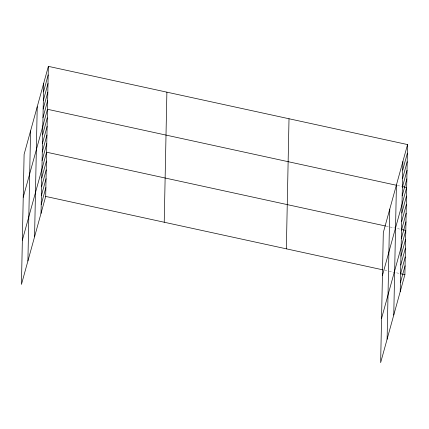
<?xml version="1.0" encoding="UTF-8"?>
<svg xmlns="http://www.w3.org/2000/svg" width="429" height="429" viewBox="0 0 429 429"><rect width="100%" height="100%" fill="white"/><g stroke="black" fill="none" stroke-linecap="round" stroke-linejoin="round"><path stroke-width="0.32" stroke-dasharray="2.15 1.61" d="M397.554 185.505L401.464 186.358M386.256 226.163L388.862 226.732M390.165 227.016L400.584 229.284M384.7 270.249L387.955 270.962M389.259 271.241L399.678 273.514"/><path stroke-width="0.64" d="M27.906 260.982L30.572 130.904M34.561 236.824L37.226 106.741M41.023 213.374L43.683 83.296M48.354 66.35L24.11 154.354L21.45 284.432L45.689 196.428L48.354 66.35L407.55 144.568L404.89 274.646L380.646 362.65L383.311 232.572L407.55 144.568M164.227 222.243L166.886 92.16M286.352 248.836L289.012 118.753M387.108 339.2L389.768 209.121M393.763 315.042L396.423 184.963M400.219 291.591L402.885 161.513M43.506 91.881L48.177 74.936M43.334 100.466L48 83.521M43.157 109.052L47.823 92.106M42.98 117.637L47.651 100.692M23.23 197.281L47.474 109.277L396.9 185.366M42.632 134.808L47.297 117.862M42.455 143.393L47.12 126.448M42.278 151.973L46.949 135.033M42.101 160.559L46.772 143.618M22.356 240.208L46.595 152.204L385.601 226.024M41.747 177.992L46.412 161.047M41.565 186.835L46.235 169.895M41.382 195.683L46.053 178.737M41.205 204.526L45.871 187.586M402.708 170.099L407.373 153.153M402.531 178.684L407.196 161.738M402.354 187.269L407.024 170.324M402.182 195.855L406.848 178.909M382.432 275.498L406.671 187.494L402.112 186.502M401.828 213.025L406.494 196.08M401.651 221.611L406.322 204.665M401.48 230.196L406.145 213.251M401.303 238.781L405.968 221.836M381.553 318.425L405.791 230.421L401.233 229.429M400.943 256.21L405.614 239.264M400.766 265.058L405.432 248.112M400.584 273.9L405.249 256.955M400.402 282.749L405.067 265.803M45.689 196.428L382.743 269.825M400.332 273.654L404.89 274.646"/></g></svg>
